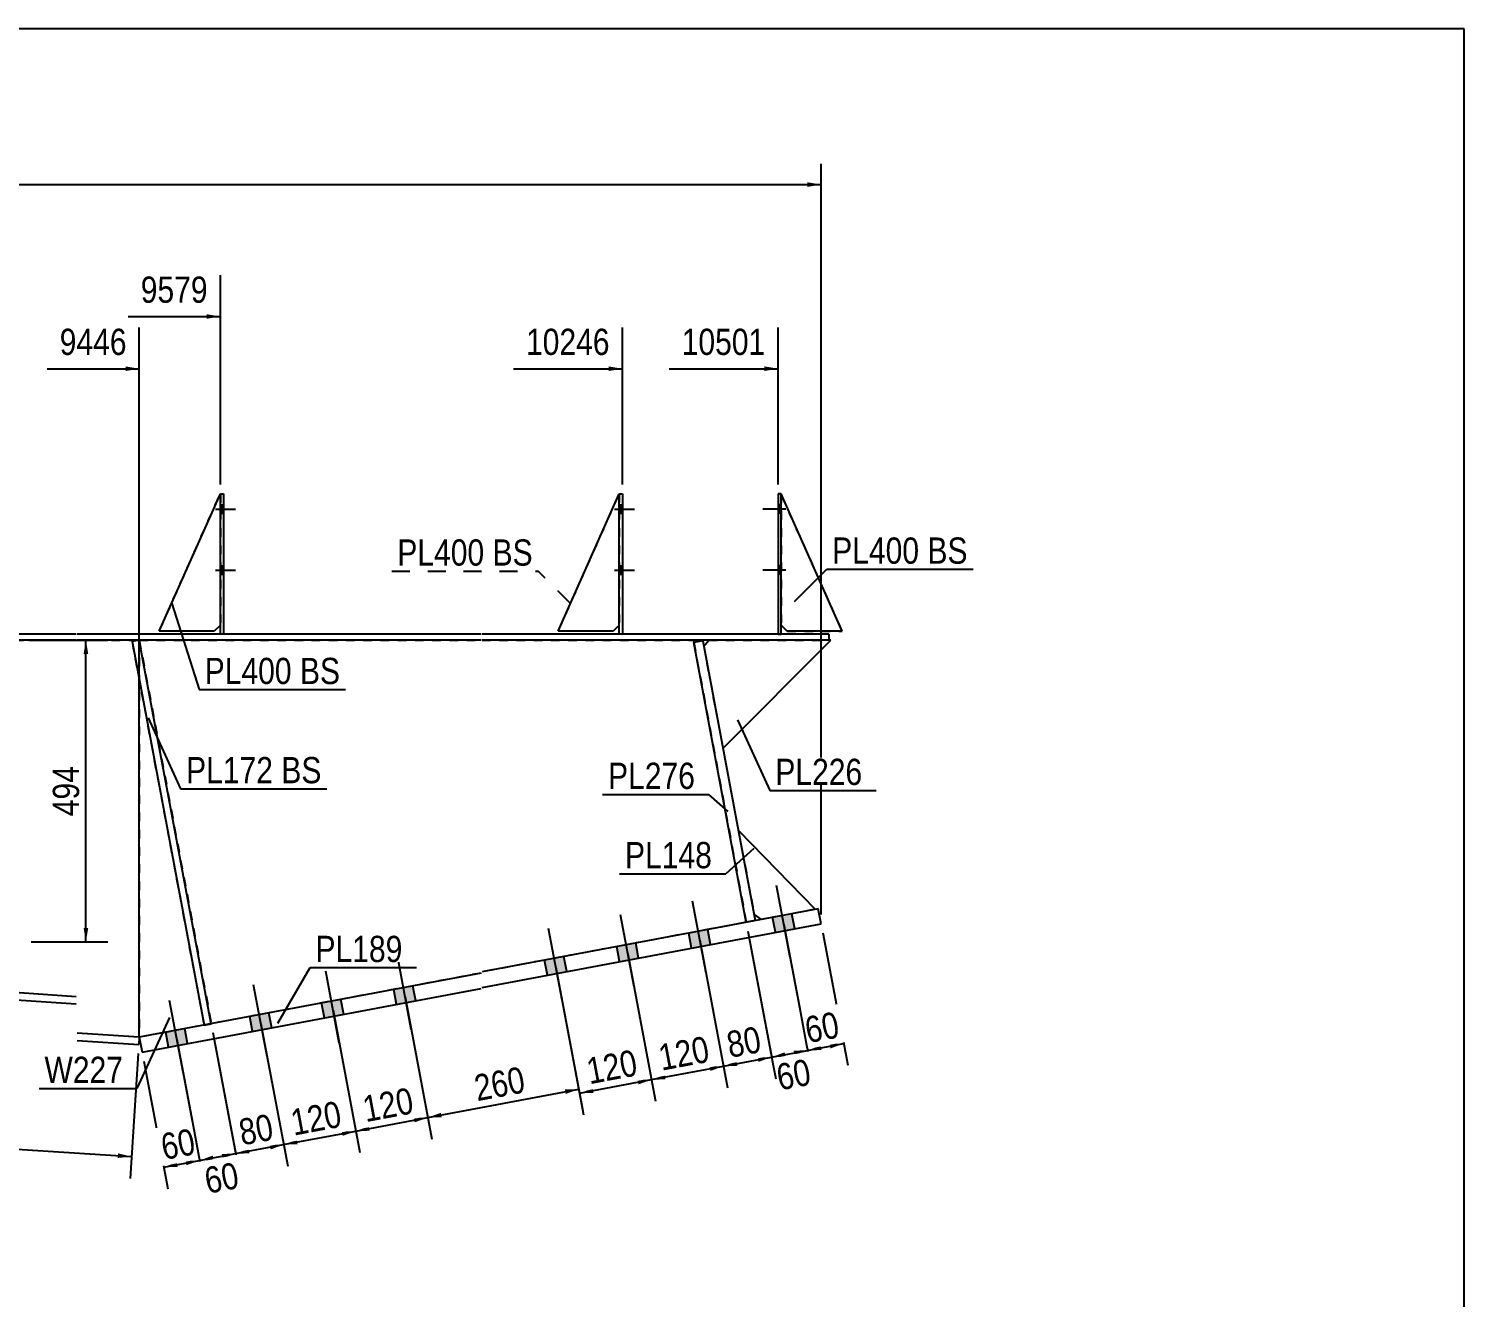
# Model space of a CAD drawing. Header units: millimetres. Extents: x -47 to 355, y -199 to 78.
# Drawn here: x 198.4 to 355.2, y -60.1 to 78.4 of the extents above; entities that cross this region are included whole.
import ezdxf

# ---------------------------------------------------------------- set-up
doc = ezdxf.new("R2010")
doc.units = ezdxf.units.MM
doc.linetypes.add('DXK_LINE_DOT1', pattern=[1.8814, 0.9407, -0.9407])
doc.linetypes.add('DXK_LINE_DOT2', pattern=[3.9198, 1.9599, -1.9599])
doc.styles.add('Arial Narrow', font='ARIALN.TTF', dxfattribs={"height": 0.2})

# ---------------------------------------------------------------- blocks, each defined once
blk = doc.blocks.new('Unknown-627304503-1201')
at = {"color": 5, "linetype": 'Continuous'}
for p, q in [((355.18, 78.44), (-44.82, 78.44)), ((355.18, -198.56), (355.18, 78.44))]:
    blk.add_line(p, q, dxfattribs=at)
blk = doc.blocks.new('Part-627304503-2163 - 1579')
at = {"color": 7, "linetype": 'DXK_LINE_DOT1'}
for p, q in [((210.52, 11.67), (247.84, 11.67)), ((247.94, 11.67), (271.01, 11.67)), ((271.06, 11.41), (276.79, -19.12)), ((276.79, -19.12), (247.94, -24.53)), ((247.84, -24.66), (218.38, -30.19)), ((217.59, -30.34), (210.52, -31.67))]:
    blk.add_line(p, q, dxfattribs=at)
at = {"color": 2, "linetype": 'Continuous'}
for p, q in [((271.01, 11.67), (271.06, 11.41)), ((210.52, -31.67), (210.52, 7.34))]:
    blk.add_line(p, q, dxfattribs=at)
blk = doc.blocks.new('Part-627304503-1894 - 1579')
at = {"color": 2, "linetype": 'Continuous'}
for p, q in [((287.26, 12.67), (280.59, 27.67)), ((281.26, 12.67), (280.59, 13.33)), ((287.26, 12.67), (281.26, 12.67))]:
    blk.add_line(p, q, dxfattribs=at)
at = {"color": 7, "linetype": 'DXK_LINE_DOT1'}
blk.add_line((280.59, 27.67), (280.59, 13.33), dxfattribs=at)
blk = doc.blocks.new('Part-627304503-1845 - 1579')
at = {"color": 2, "linetype": 'Continuous'}
for p, q in [((284.65, -17.64), (247.94, -24.53)), ((284.96, -19.28), (284.65, -17.64)), ((247.94, -26.23), (284.96, -19.28)), ((247.84, -24.66), (210.52, -31.67)), ((210.82, -33.3), (247.84, -26.35)), ((210.52, -31.67), (210.82, -33.3))]:
    blk.add_line(p, q, dxfattribs=at)
blk = doc.blocks.new('Part-627304503-1983 - 1579')
at = {"color": 2, "linetype": 'Continuous'}
for p, q in [((256.26, 12.67), (262.92, 27.67)), ((262.26, 12.67), (256.26, 12.67)), ((262.92, 13.33), (262.26, 12.67))]:
    blk.add_line(p, q, dxfattribs=at)
at = {"color": 7, "linetype": 'DXK_LINE_DOT1'}
blk.add_line((262.92, 27.67), (262.92, 13.33), dxfattribs=at)
blk = doc.blocks.new('Bolt-627304503-1587 - 1579')
at = {"linetype": 'Continuous'}
for points in [[(263.26, 25.53), (263.26, 26.47), (262.92, 26.47), (262.92, 25.53)], [(263.26, 25.53), (263.26, 26.47), (262.92, 26.47), (262.92, 25.53)], [(263.26, 25.53), (263.26, 26.47), (262.92, 26.47), (262.92, 25.53)], [(263.26, 18.87), (263.26, 19.8), (262.92, 19.8), (262.92, 18.87)], [(263.26, 18.87), (263.26, 19.8), (262.92, 19.8), (262.92, 18.87)], [(263.26, 18.87), (263.26, 19.8), (262.92, 19.8), (262.92, 18.87)]]:
    blk.add_hatch(color=3, dxfattribs=at).paths.add_polyline_path(points)
at = {"color": 3, "linetype": 'Continuous'}
for p, q in [((262.39, 26), (264.59, 26)), ((262.39, 26), (264.59, 26)), ((262.39, 26), (264.59, 26)), ((262.92, 26.47), (263.26, 26.47)), ((262.92, 26.47), (263.26, 26.47)), ((262.92, 26.47), (263.26, 26.47)), ((262.92, 25.53), (263.26, 25.53)), ((262.92, 25.53), (263.26, 25.53)), ((262.92, 25.53), (263.26, 25.53)), ((262.39, 19.33), (264.59, 19.33)), ((262.39, 19.33), (264.59, 19.33)), ((262.39, 19.33), (264.59, 19.33)), ((262.92, 19.8), (263.26, 19.8)), ((262.92, 19.8), (263.26, 19.8)), ((262.92, 19.8), (263.26, 19.8)), ((262.92, 18.87), (263.26, 18.87)), ((262.92, 18.87), (263.26, 18.87)), ((262.92, 18.87), (263.26, 18.87))]:
    blk.add_line(p, q, dxfattribs=at)
blk = doc.blocks.new('Bolt-627304503-1588 - 1579')
at = {"linetype": 'Continuous'}
for points in [[(280.59, 25.53), (280.59, 26.47), (280.26, 26.47), (280.26, 25.53)], [(280.59, 25.53), (280.59, 26.47), (280.26, 26.47), (280.26, 25.53)], [(280.59, 25.53), (280.59, 26.47), (280.26, 26.47), (280.26, 25.53)], [(280.59, 18.87), (280.59, 19.8), (280.26, 19.8), (280.26, 18.87)], [(280.59, 18.87), (280.59, 19.8), (280.26, 19.8), (280.26, 18.87)], [(280.59, 18.87), (280.59, 19.8), (280.26, 19.8), (280.26, 18.87)]]:
    blk.add_hatch(color=3, dxfattribs=at).paths.add_polyline_path(points)
at = {"color": 3, "linetype": 'Continuous'}
for p, q in [((281.12, 26), (278.59, 26)), ((281.12, 26), (278.59, 26)), ((281.12, 26), (278.59, 26)), ((280.59, 26.47), (280.26, 26.47)), ((280.59, 26.47), (280.26, 26.47)), ((280.59, 26.47), (280.26, 26.47)), ((280.59, 25.53), (280.26, 25.53)), ((280.59, 25.53), (280.26, 25.53)), ((280.59, 25.53), (280.26, 25.53)), ((281.12, 19.33), (278.59, 19.33)), ((281.12, 19.33), (278.59, 19.33)), ((281.12, 19.33), (278.59, 19.33)), ((280.59, 19.8), (280.26, 19.8)), ((280.59, 19.8), (280.26, 19.8)), ((280.59, 19.8), (280.26, 19.8)), ((280.59, 18.87), (280.26, 18.87)), ((280.59, 18.87), (280.26, 18.87)), ((280.59, 18.87), (280.26, 18.87))]:
    blk.add_line(p, q, dxfattribs=at)
blk = doc.blocks.new('Bolt-627304503-1590 - 1579')
at = {"linetype": 'Continuous'}
for points in [[(219.7, 25.53), (219.7, 26.47), (219.37, 26.47), (219.37, 25.53)], [(219.7, 25.53), (219.7, 26.47), (219.37, 26.47), (219.37, 25.53)], [(219.7, 25.53), (219.7, 26.47), (219.37, 26.47), (219.37, 25.53)], [(219.7, 18.87), (219.7, 19.8), (219.37, 19.8), (219.37, 18.87)], [(219.7, 18.87), (219.7, 19.8), (219.37, 19.8), (219.37, 18.87)], [(219.7, 18.87), (219.7, 19.8), (219.37, 19.8), (219.37, 18.87)]]:
    blk.add_hatch(color=3, dxfattribs=at).paths.add_polyline_path(points)
at = {"color": 3, "linetype": 'Continuous'}
for p, q in [((218.84, 26), (221.04, 26)), ((218.84, 26), (221.04, 26)), ((218.84, 26), (221.04, 26)), ((219.37, 26.47), (219.7, 26.47)), ((219.37, 26.47), (219.7, 26.47)), ((219.37, 26.47), (219.7, 26.47)), ((219.37, 25.53), (219.7, 25.53)), ((219.37, 25.53), (219.7, 25.53)), ((219.37, 25.53), (219.7, 25.53)), ((218.84, 19.33), (221.04, 19.33)), ((218.84, 19.33), (221.04, 19.33)), ((218.84, 19.33), (221.04, 19.33)), ((219.37, 19.8), (219.7, 19.8)), ((219.37, 19.8), (219.7, 19.8)), ((219.37, 19.8), (219.7, 19.8)), ((219.37, 18.87), (219.7, 18.87)), ((219.37, 18.87), (219.7, 18.87)), ((219.37, 18.87), (219.7, 18.87))]:
    blk.add_line(p, q, dxfattribs=at)
blk = doc.blocks.new('Part-627304503-1801 - 1579')
at = {"color": 2, "linetype": 'Continuous'}
for p, q in [((219.37, 12.33), (219.37, 27.67)), ((219.37, 27.67), (219.7, 27.67)), ((219.7, 27.67), (219.7, 12.33)), ((219.7, 12.33), (219.37, 12.33))]:
    blk.add_line(p, q, dxfattribs=at)
blk = doc.blocks.new('Part-627304503-1734 - 1579')
at = {"color": 7, "linetype": 'DXK_LINE_DOT1'}
for p, q in [((212.7, 12.67), (219.37, 27.67)), ((219.37, 27.67), (219.37, 13.33)), ((218.7, 12.67), (212.7, 12.67)), ((219.37, 13.33), (218.7, 12.67))]:
    blk.add_line(p, q, dxfattribs=at)
blk = doc.blocks.new('Part-627304503-1867 - 1579')
at = {"color": 2, "linetype": 'Continuous'}
for p, q in [((272.15, 11.01), (272.69, 11.67)), ((274.24, -0.13), (286.03, 11.67)), ((286.03, 11.67), (285.81, 11.67))]:
    blk.add_line(p, q, dxfattribs=at)
at = {"color": 7, "linetype": 'DXK_LINE_DOT1'}
for p, q in [((272.15, 11.01), (274.24, -0.13)), ((272.69, 11.67), (285.81, 11.67))]:
    blk.add_line(p, q, dxfattribs=at)
blk = doc.blocks.new('Bolt-627304503-1615 - 1579')
at = {"linetype": 'Continuous'}
for points in [[(281.77, -18.18), (279.67, -18.57), (279.98, -20.21), (282.08, -19.82)], [(281.77, -18.18), (279.67, -18.57), (279.98, -20.21), (282.08, -19.82)], [(272.6, -19.9), (270.5, -20.3), (270.81, -21.93), (272.9, -21.54)], [(272.6, -19.9), (270.5, -20.3), (270.81, -21.93), (272.9, -21.54)], [(264.73, -21.38), (262.64, -21.77), (262.94, -23.41), (265.04, -23.02)], [(264.73, -21.38), (262.64, -21.77), (262.94, -23.41), (265.04, -23.02)], [(256.87, -22.86), (254.77, -23.25), (255.08, -24.89), (257.18, -24.49)], [(256.87, -22.86), (254.77, -23.25), (255.08, -24.89), (257.18, -24.49)], [(240.39, -26.06), (238.3, -26.45), (238.6, -28.09), (240.7, -27.69)], [(240.39, -26.06), (238.3, -26.45), (238.6, -28.09), (240.7, -27.69)], [(232.53, -27.53), (230.43, -27.93), (230.74, -29.56), (232.84, -29.17)], [(232.53, -27.53), (230.43, -27.93), (230.74, -29.56), (232.84, -29.17)], [(224.67, -29.01), (222.57, -29.4), (222.88, -31.04), (224.98, -30.65)], [(224.67, -29.01), (222.57, -29.4), (222.88, -31.04), (224.98, -30.65)], [(215.5, -30.73), (213.4, -31.13), (213.71, -32.76), (215.8, -32.37)], [(215.5, -30.73), (213.4, -31.13), (213.71, -32.76), (215.8, -32.37)]]:
    blk.add_hatch(color=3, dxfattribs=at).paths.add_polyline_path(points)
at = {"color": 3, "linetype": 'Continuous'}
for p, q in [((281.58, -22.95), (280.1, -15.1)), ((281.58, -22.95), (280.1, -15.1)), ((272.41, -24.67), (270.93, -16.82)), ((272.41, -24.67), (270.93, -16.82)), ((264.54, -26.15), (263.07, -18.3)), ((264.54, -26.15), (263.07, -18.3)), ((279.98, -20.21), (279.67, -18.57)), ((279.98, -20.21), (279.67, -18.57)), ((282.08, -19.82), (281.77, -18.18)), ((282.08, -19.82), (281.77, -18.18)), ((256.68, -27.62), (255.21, -19.78)), ((256.68, -27.62), (255.21, -19.78)), ((270.81, -21.93), (270.5, -20.3)), ((270.81, -21.93), (270.5, -20.3)), ((272.9, -21.54), (272.6, -19.9)), ((272.9, -21.54), (272.6, -19.9)), ((262.94, -23.41), (262.64, -21.77)), ((262.94, -23.41), (262.64, -21.77)), ((265.04, -23.02), (264.73, -21.38)), ((265.04, -23.02), (264.73, -21.38)), ((240.2, -30.82), (238.73, -22.98)), ((240.2, -30.82), (238.73, -22.98)), ((255.08, -24.89), (254.77, -23.25)), ((255.08, -24.89), (254.77, -23.25)), ((257.18, -24.49), (256.87, -22.86)), ((257.18, -24.49), (256.87, -22.86)), ((232.34, -32.3), (230.87, -24.45)), ((232.34, -32.3), (230.87, -24.45)), ((224.48, -33.78), (223, -25.93)), ((224.48, -33.78), (223, -25.93)), ((238.6, -28.09), (238.3, -26.45)), ((238.6, -28.09), (238.3, -26.45)), ((240.7, -27.69), (240.39, -26.06)), ((240.7, -27.69), (240.39, -26.06)), ((215.3, -35.5), (213.83, -27.65)), ((215.3, -35.5), (213.83, -27.65)), ((230.74, -29.56), (230.43, -27.93)), ((230.74, -29.56), (230.43, -27.93)), ((232.84, -29.17), (232.53, -27.53)), ((232.84, -29.17), (232.53, -27.53)), ((222.88, -31.04), (222.57, -29.4)), ((222.88, -31.04), (222.57, -29.4)), ((224.98, -30.65), (224.67, -29.01)), ((224.98, -30.65), (224.67, -29.01)), ((213.71, -32.76), (213.4, -31.13)), ((213.71, -32.76), (213.4, -31.13)), ((215.8, -32.37), (215.5, -30.73)), ((215.8, -32.37), (215.5, -30.73))]:
    blk.add_line(p, q, dxfattribs=at)
blk = doc.blocks.new('Part-627304503-1823 - 1579')
at = {"color": 2, "linetype": 'Continuous'}
for p, q in [((275.93, -9.1), (284.32, -17.7)), ((277.65, -18.28), (278.43, -18.81))]:
    blk.add_line(p, q, dxfattribs=at)
at = {"color": 7, "linetype": 'DXK_LINE_DOT1'}
for p, q in [((275.93, -9.1), (277.65, -18.28)), ((284.32, -17.7), (278.43, -18.81))]:
    blk.add_line(p, q, dxfattribs=at)
blk = doc.blocks.new('Part-627304503-1889 - 1579')
at = {"color": 7, "linetype": 'DXK_LINE_DOT1'}
for p, q in [((210.52, 11.67), (209.73, 11.52)), ((209.73, 11.52), (217.59, -30.34)), ((210.52, 11.67), (218.38, -30.19)), ((218.38, -30.19), (217.59, -30.34))]:
    blk.add_line(p, q, dxfattribs=at)
blk = doc.blocks.new('Part-627304503-1761 - 1579')
at = {"color": 2, "linetype": 'Continuous'}
for p, q in [((280.59, 27.67), (280.26, 27.67)), ((280.26, 27.67), (280.26, 12.33)), ((280.59, 12.33), (280.59, 27.67)), ((280.26, 12.33), (280.59, 12.33))]:
    blk.add_line(p, q, dxfattribs=at)
blk = doc.blocks.new('Part-627304503-1766 - 1579')
at = {"color": 2, "linetype": 'Continuous'}
for p, q in [((262.92, 12.33), (262.92, 27.67)), ((262.92, 27.67), (263.26, 27.67)), ((263.26, 27.67), (263.26, 12.33)), ((263.26, 12.33), (262.92, 12.33))]:
    blk.add_line(p, q, dxfattribs=at)
blk = doc.blocks.new('Part-627304503-1988 - 1579')
at = {"color": 7, "linetype": 'DXK_LINE_DOT1'}
for p, q in [((287.26, 12.67), (280.59, 27.67)), ((280.59, 13.33), (281.26, 12.67)), ((281.26, 12.67), (287.26, 12.67))]:
    blk.add_line(p, q, dxfattribs=at)
blk = doc.blocks.new('Part-627304503-2040 - 1579')
at = {"color": 2, "linetype": 'Continuous'}
for p, q in [((212.7, 12.67), (219.37, 27.67)), ((218.7, 12.67), (212.7, 12.67)), ((219.37, 13.33), (218.7, 12.67))]:
    blk.add_line(p, q, dxfattribs=at)
blk = doc.blocks.new('Part-627304503-2119 - 1579')
at = {"color": 2, "linetype": 'Continuous'}
for p, q in [((137.9, 12.33), (137.9, 11.67)), ((143.9, 12.33), (137.9, 12.33)), ((143.9, 11.67), (137.9, 11.67)), ((156.66, 12.33), (144, 12.33)), ((163.7, 11.67), (144, 11.67)), ((163.7, 12.33), (157, 12.33)), ((176.46, 12.33), (163.8, 12.33)), ((183.66, 11.67), (163.8, 11.67)), ((183.66, 12.33), (176.8, 12.33)), ((196.43, 12.33), (183.76, 12.33)), ((203.63, 11.67), (183.76, 11.67)), ((203.63, 12.33), (196.76, 12.33)), ((219.37, 12.33), (203.73, 12.33)), ((247.84, 11.67), (203.73, 11.67)), ((247.84, 12.33), (219.7, 12.33)), ((262.92, 12.33), (247.94, 12.33)), ((285.81, 11.67), (247.94, 11.67)), ((280.26, 12.33), (263.26, 12.33)), ((285.81, 12.33), (280.59, 12.33)), ((285.81, 12.33), (285.81, 11.67))]:
    blk.add_line(p, q, dxfattribs=at)
at = {"color": 7, "linetype": 'DXK_LINE_DOT1'}
for p, q in [((157, 12.33), (156.66, 12.33)), ((176.8, 12.33), (176.46, 12.33)), ((196.76, 12.33), (196.43, 12.33)), ((219.7, 12.33), (219.37, 12.33)), ((263.26, 12.33), (262.92, 12.33)), ((280.59, 12.33), (280.26, 12.33))]:
    blk.add_line(p, q, dxfattribs=at)
blk = doc.blocks.new('Part-627304503-2141 - 1579')
at = {"color": 2, "linetype": 'Continuous'}
for p, q in [((117.9, 11.67), (117.9, -11.67)), ((117.9, -11.67), (117.91, -11.67)), ((143.9, -13.42), (137.47, -12.99)), ((163.7, -16.21), (144, -14.88)), ((176.8, -21.26), (163.8, -20.39)), ((183.66, -21.73), (176.96, -21.28)), ((196.76, -26.77), (183.76, -25.9)), ((203.63, -27.24), (196.93, -26.79)), ((210.48, -31.66), (203.73, -31.21))]:
    blk.add_line(p, q, dxfattribs=at)
at = {"color": 7, "linetype": 'DXK_LINE_DOT1'}
for p, q in [((117.9, 11.67), (143.9, 11.67)), ((144, 11.67), (163.7, 11.67)), ((163.8, 11.67), (183.66, 11.67)), ((183.76, 11.67), (203.63, 11.67)), ((203.73, 11.67), (210.52, 11.67)), ((210.52, 11.67), (210.52, -31.67)), ((137.47, -12.99), (117.9, -11.67)), ((176.96, -21.28), (176.8, -21.26)), ((196.93, -26.79), (196.76, -26.77)), ((210.52, -31.67), (210.48, -31.66)), ((210.48, -31.66), (210.52, -31.67)), ((210.52, -31.67), (210.52, -31.67))]:
    blk.add_line(p, q, dxfattribs=at)
blk = doc.blocks.new('Part-627304503-2207 - 1579')
at = {"color": 7, "linetype": 'DXK_LINE_DOT1'}
for p, q in [((137.47, -12.99), (137.41, -13.79)), ((176.92, -21.28), (176.8, -21.27)), ((196.91, -26.79), (196.76, -26.78))]:
    blk.add_line(p, q, dxfattribs=at)
at = {"color": 2, "linetype": 'Continuous'}
for p, q in [((137.41, -13.79), (143.9, -14.23)), ((143.9, -13.43), (137.47, -12.99)), ((163.7, -16.21), (144, -14.88)), ((144, -15.68), (163.7, -17.01)), ((176.8, -21.27), (163.8, -20.39)), ((163.8, -21.19), (183.66, -22.53)), ((183.66, -21.73), (176.92, -21.28)), ((196.76, -26.78), (183.76, -25.9)), ((183.76, -26.7), (203.63, -28.04)), ((203.63, -27.24), (196.91, -26.79)), ((210.52, -31.67), (203.73, -31.21)), ((203.73, -32.01), (210.46, -32.46)), ((210.52, -31.67), (210.46, -32.46))]:
    blk.add_line(p, q, dxfattribs=at)
blk = doc.blocks.new('Part-627304503-2229 - 1579')
at = {"color": 2, "linetype": 'Continuous'}
for p, q in [((272.04, 11.6), (271.06, 11.41)), ((276.79, -19.12), (271.06, 11.41)), ((272.04, 11.6), (277.77, -18.93)), ((277.77, -18.93), (276.79, -19.12))]:
    blk.add_line(p, q, dxfattribs=at)
blk = doc.blocks.new('Part-627304503-2251 - 1579')
at = {"color": 2, "linetype": 'Continuous'}
for p, q in [((210.52, 11.67), (209.73, 11.52)), ((209.73, 11.52), (217.59, -30.34)), ((218.38, -30.19), (210.52, 11.67)), ((217.59, -30.34), (218.38, -30.19))]:
    blk.add_line(p, q, dxfattribs=at)
blk = doc.blocks.new('Part-627304503-8682 - 1579')
at = {"color": 7, "linetype": 'DXK_LINE_DOT1'}
for p, q in [((256.26, 12.67), (262.92, 27.67)), ((262.26, 12.67), (256.26, 12.67)), ((262.92, 13.33), (262.26, 12.67)), ((262.92, 13.33), (262.92, 13.33))]:
    blk.add_line(p, q, dxfattribs=at)
blk = doc.blocks.new('StraightDimension-627304503-11049 - 1579')
at = {"linetype": 'Continuous'}
for points in [[(137.22, -40.32), (135.74, -39.98), (137.25, -39.82)], [(208.2, -44.35), (209.68, -44.7), (208.17, -44.85)]]:
    blk.add_hatch(color=7, dxfattribs=at).paths.add_polyline_path(points)
at = {"color": 7, "linetype": 'Continuous'}
for p, q in [((137.33, -15.05), (135.59, -42.37)), ((210.4, -33.46), (209.53, -47.09)), ((135.74, -39.98), (209.68, -44.7))]:
    blk.add_line(p, q, dxfattribs=at)
at = {"color": 0}
blk.add_wipeout([(176.97, -42.46), (177.24, -38.27), (168.74, -37.73), (168.47, -41.92)], dxfattribs=at)
at = {"color": 3, "style": 'Arial Narrow'}
blk.add_text('4162', height=2.863, rotation=-3.6497, dxfattribs=at).set_placement((169.11, -41.36))
blk = doc.blocks.new('StraightDimension-627304503-11568 - 1579')
at = {"linetype": 'Continuous'}
blk.add_hatch(color=7, dxfattribs=at).paths.add_polyline_path([(283.46, 61.67), (284.96, 61.42), (283.46, 61.17)])
at = {"color": 7, "linetype": 'Continuous'}
for p, q in [((284.96, -18.28), (284.96, 63.67)), ((-2.32, 61.42), (284.96, 61.42))]:
    blk.add_line(p, q, dxfattribs=at)
blk = doc.blocks.new('StraightDimension-627304503-7243 - 1579')
at = {"linetype": 'Continuous'}
for points in [[(285.01, -33.07), (283.49, -33.1), (284.91, -32.58)], [(285.9, -32.39), (287.42, -32.36), (285.99, -32.89)]]:
    blk.add_hatch(color=7, dxfattribs=at).paths.add_polyline_path(points)
at = {"color": 7, "linetype": 'Continuous'}
for p, q in [((280.9, -19.36), (283.93, -35.46)), ((285.14, -20.26), (287.86, -34.72)), ((283.49, -33.1), (287.42, -32.36))]:
    blk.add_line(p, q, dxfattribs=at)
at = {"color": 0}
blk.add_wipeout([(287.81, -32.14), (287.03, -28.01), (282.26, -28.9), (283.04, -33.03)], dxfattribs=at)
at = {"color": 3, "style": 'Arial Narrow'}
blk.add_text('60', height=2.863, rotation=10.6341, dxfattribs=at).set_placement((283.52, -32.33))
blk = doc.blocks.new('StraightDimension-627304503-7253 - 1579')
at = {"linetype": 'Continuous'}
for points in [[(214.7, -45.82), (213.18, -45.85), (214.61, -45.33)], [(215.59, -45.15), (217.11, -45.12), (215.68, -45.64)]]:
    blk.add_hatch(color=7, dxfattribs=at).paths.add_polyline_path(points)
at = {"color": 7, "linetype": 'Continuous'}
for p, q in [((214.63, -31.91), (217.55, -47.47)), ((211.01, -34.29), (213.62, -48.21)), ((213.18, -45.85), (217.11, -45.12))]:
    blk.add_line(p, q, dxfattribs=at)
at = {"color": 0}
blk.add_wipeout([(217.5, -44.89), (216.73, -40.76), (211.96, -41.66), (212.73, -45.79)], dxfattribs=at)
at = {"color": 3, "style": 'Arial Narrow'}
blk.add_text('60', height=2.863, rotation=10.6341, dxfattribs=at).set_placement((213.21, -45.08))
blk = doc.blocks.new('StraightDimension-627304503-7244 - 1579')
at = {"linetype": 'Continuous'}
for points in [[(281.07, -33.81), (279.55, -33.84), (280.98, -33.32)], [(281.96, -33.13), (283.49, -33.1), (282.06, -33.62)]]:
    blk.add_hatch(color=7, dxfattribs=at).paths.add_polyline_path(points)
at = {"color": 7, "linetype": 'Continuous'}
for p, q in [((276.97, -20.1), (279.97, -36.05)), ((280.9, -19.36), (283.9, -35.31)), ((279.55, -33.84), (283.49, -33.1))]:
    blk.add_line(p, q, dxfattribs=at)
at = {"color": 0}
blk.add_wipeout([(284.71, -37.3), (283.93, -33.17), (279.16, -34.07), (279.94, -38.19)], dxfattribs=at)
at = {"color": 3, "style": 'Arial Narrow'}
blk.add_text('60', height=2.863, rotation=10.6341, dxfattribs=at).set_placement((280.42, -37.49))
blk = doc.blocks.new('StraightDimension-627304503-7245 - 1579')
at = {"linetype": 'Continuous'}
for points in [[(275.82, -34.79), (274.3, -34.82), (275.73, -34.3)], [(278.03, -33.87), (279.55, -33.84), (278.13, -34.36)]]:
    blk.add_hatch(color=7, dxfattribs=at).paths.add_polyline_path(points)
at = {"color": 7, "linetype": 'Continuous'}
for p, q in [((276.97, -20.1), (280, -36.2)), ((271.72, -21.08), (274.75, -37.18)), ((274.3, -34.82), (279.55, -33.84))]:
    blk.add_line(p, q, dxfattribs=at)
at = {"color": 0}
blk.add_wipeout([(279.29, -33.74), (278.51, -29.61), (273.74, -30.5), (274.52, -34.63)], dxfattribs=at)
at = {"color": 3, "style": 'Arial Narrow'}
blk.add_text('80', height=2.863, rotation=10.6341, dxfattribs=at).set_placement((274.99, -33.93))
blk = doc.blocks.new('StraightDimension-627304503-7246 - 1579')
at = {"linetype": 'Continuous'}
for points in [[(267.97, -36.27), (266.45, -36.3), (267.88, -35.78)], [(272.78, -34.86), (274.3, -34.82), (272.88, -35.35)]]:
    blk.add_hatch(color=7, dxfattribs=at).paths.add_polyline_path(points)
at = {"color": 7, "linetype": 'Continuous'}
for p, q in [((271.72, -21.08), (274.75, -37.18)), ((263.87, -22.56), (266.89, -38.66)), ((266.45, -36.3), (274.3, -34.82))]:
    blk.add_line(p, q, dxfattribs=at)
at = {"color": 0}
blk.add_wipeout([(273.63, -34.8), (272.86, -30.67), (266.29, -31.9), (267.06, -36.03)], dxfattribs=at)
at = {"color": 3, "style": 'Arial Narrow'}
blk.add_text('120', height=2.863, rotation=10.6341, dxfattribs=at).set_placement((267.54, -35.33))
blk = doc.blocks.new('StraightDimension-627304503-7247 - 1579')
at = {"linetype": 'Continuous'}
for points in [[(260.11, -37.75), (258.59, -37.78), (260.02, -37.25)], [(264.93, -36.33), (266.45, -36.3), (265.02, -36.82)]]:
    blk.add_hatch(color=7, dxfattribs=at).paths.add_polyline_path(points)
at = {"color": 7, "linetype": 'Continuous'}
for p, q in [((263.87, -22.56), (266.89, -38.66)), ((256.01, -24.04), (259.03, -40.14)), ((258.59, -37.78), (266.45, -36.3))]:
    blk.add_line(p, q, dxfattribs=at)
at = {"color": 0}
blk.add_wipeout([(265.78, -36.27), (265, -32.15), (258.43, -33.38), (259.21, -37.51)], dxfattribs=at)
at = {"color": 3, "style": 'Arial Narrow'}
blk.add_text('120', height=2.863, rotation=10.6341, dxfattribs=at).set_placement((259.68, -36.81))
blk = doc.blocks.new('StraightDimension-627304503-7248 - 1579')
at = {"linetype": 'Continuous'}
for points in [[(256.99, -37.37), (258.51, -37.34), (257.08, -37.86)], [(243.53, -40.41), (242.01, -40.44), (243.44, -39.92)]]:
    blk.add_hatch(color=7, dxfattribs=at).paths.add_polyline_path(points)
at = {"color": 7, "linetype": 'Continuous'}
for p, q in [((256.01, -24.04), (258.95, -39.7)), ((239.53, -27.24), (242.45, -42.8)), ((242.01, -40.44), (258.51, -37.34))]:
    blk.add_line(p, q, dxfattribs=at)
at = {"color": 0}
blk.add_wipeout([(253.51, -38.13), (252.74, -34), (246.17, -35.23), (246.94, -39.36)], dxfattribs=at)
at = {"color": 3, "style": 'Arial Narrow'}
blk.add_text('260', height=2.863, rotation=10.6341, dxfattribs=at).set_placement((247.42, -38.66))
blk = doc.blocks.new('StraightDimension-627304503-7249 - 1579')
at = {"linetype": 'Continuous'}
for points in [[(240.49, -40.47), (242.01, -40.44), (240.58, -40.96)], [(235.67, -41.88), (234.15, -41.92), (235.57, -41.39)]]:
    blk.add_hatch(color=7, dxfattribs=at).paths.add_polyline_path(points)
at = {"color": 7, "linetype": 'Continuous'}
for p, q in [((239.53, -27.24), (242.45, -42.8)), ((231.67, -28.71), (234.59, -44.27)), ((234.15, -41.92), (242.01, -40.44))]:
    blk.add_line(p, q, dxfattribs=at)
at = {"color": 0}
blk.add_wipeout([(241.33, -40.41), (240.56, -36.29), (233.99, -37.52), (234.77, -41.65)], dxfattribs=at)
at = {"color": 3, "style": 'Arial Narrow'}
blk.add_text('120', height=2.863, rotation=10.6341, dxfattribs=at).set_placement((235.24, -40.95))
blk = doc.blocks.new('StraightDimension-627304503-7250 - 1579')
at = {"linetype": 'Continuous'}
for points in [[(232.63, -41.95), (234.15, -41.92), (232.72, -42.44)], [(227.8, -43.36), (226.28, -43.39), (227.71, -42.87)]]:
    blk.add_hatch(color=7, dxfattribs=at).paths.add_polyline_path(points)
at = {"color": 7, "linetype": 'Continuous'}
for p, q in [((231.67, -28.71), (234.59, -44.27)), ((223.8, -30.19), (226.73, -45.75)), ((226.28, -43.39), (234.15, -41.92))]:
    blk.add_line(p, q, dxfattribs=at)
at = {"color": 0}
blk.add_wipeout([(233.47, -41.89), (232.7, -37.76), (226.13, -39), (226.9, -43.12)], dxfattribs=at)
at = {"color": 3, "style": 'Arial Narrow'}
blk.add_text('120', height=2.863, rotation=10.6341, dxfattribs=at).set_placement((227.38, -42.42))
blk = doc.blocks.new('StraightDimension-627304503-7251 - 1579')
at = {"linetype": 'Continuous'}
for points in [[(222.56, -44.35), (221.04, -44.38), (222.47, -43.85)], [(224.76, -43.42), (226.28, -43.39), (224.86, -43.92)]]:
    blk.add_hatch(color=7, dxfattribs=at).paths.add_polyline_path(points)
at = {"color": 7, "linetype": 'Continuous'}
for p, q in [((218.56, -31.17), (221.49, -46.74)), ((223.8, -30.19), (226.73, -45.75)), ((221.04, -44.38), (226.28, -43.39))]:
    blk.add_line(p, q, dxfattribs=at)
at = {"color": 0}
blk.add_wipeout([(226.02, -43.29), (225.25, -39.16), (220.47, -40.06), (221.25, -44.19)], dxfattribs=at)
at = {"color": 3, "style": 'Arial Narrow'}
blk.add_text('80', height=2.863, rotation=10.6341, dxfattribs=at).set_placement((221.73, -43.49))
blk = doc.blocks.new('StraightDimension-627304503-7252 - 1579')
at = {"linetype": 'Continuous'}
for points in [[(218.63, -45.08), (217.11, -45.12), (218.54, -44.59)], [(219.52, -44.41), (221.04, -44.38), (219.61, -44.9)]]:
    blk.add_hatch(color=7, dxfattribs=at).paths.add_polyline_path(points)
at = {"color": 7, "linetype": 'Continuous'}
for p, q in [((218.56, -31.17), (221.46, -46.59)), ((214.63, -31.91), (217.53, -47.33)), ((217.11, -45.12), (221.04, -44.38))]:
    blk.add_line(p, q, dxfattribs=at)
at = {"color": 0}
blk.add_wipeout([(222.27, -48.57), (221.49, -44.45), (216.72, -45.34), (217.49, -49.47)], dxfattribs=at)
at = {"color": 3, "style": 'Arial Narrow'}
blk.add_text('60', height=2.863, rotation=10.6341, dxfattribs=at).set_placement((217.97, -48.77))
blk = doc.blocks.new('StraightDimension-627304503-7527 - 1579')
at = {"linetype": 'Continuous'}
for points in [[(204.44, 10.17), (204.69, 11.67), (204.94, 10.17)], [(204.94, -19.76), (204.69, -21.26), (204.44, -19.76)]]:
    blk.add_hatch(color=7, dxfattribs=at).paths.add_polyline_path(points)
at = {"color": 7, "linetype": 'Continuous'}
for p, q in [((198.46, 11.67), (207.09, 11.67)), ((204.69, -21.26), (204.69, 11.67)), ((198.71, -21.26), (207.09, -21.26))]:
    blk.add_line(p, q, dxfattribs=at)
at = {"color": 0}
blk.add_wipeout([(204.54, -1.45), (200.34, -1.45), (200.34, -8.14), (204.54, -8.14)], dxfattribs=at)
at = {"color": 3, "style": 'Arial Narrow'}
blk.add_text('494', height=2.863, rotation=90.0002, dxfattribs=at).set_placement((203.94, -7.54))
blk = doc.blocks.new('StraightDimension-627304503-11241 - 1579')
at = {"linetype": 'Continuous'}
blk.add_hatch(color=7, dxfattribs=at).paths.add_polyline_path([(278.76, 41.57), (280.26, 41.32), (278.76, 41.07)])
at = {"color": 7, "linetype": 'Continuous'}
for p, q in [((280.26, 28.67), (280.26, 45.82)), ((268.37, 41.32), (280.26, 41.32))]:
    blk.add_line(p, q, dxfattribs=at)
at = {"color": 0}
blk.add_wipeout([(279.48, 42.22), (279.48, 46.42), (269.14, 46.42), (269.14, 42.22)], dxfattribs=at)
at = {"color": 3, "style": 'Arial Narrow'}
blk.add_text('10501', height=2.863, dxfattribs=at).set_placement((269.74, 42.82))
blk = doc.blocks.new('StraightDimension-627304503-11242 - 1579')
at = {"linetype": 'Continuous'}
blk.add_hatch(color=7, dxfattribs=at).paths.add_polyline_path([(261.76, 41.57), (263.26, 41.32), (261.76, 41.07)])
at = {"color": 7, "linetype": 'Continuous'}
for p, q in [((263.26, 28.67), (263.26, 45.82)), ((251.37, 41.32), (263.26, 41.32))]:
    blk.add_line(p, q, dxfattribs=at)
at = {"color": 0}
blk.add_wipeout([(262.48, 42.22), (262.48, 46.42), (252.14, 46.42), (252.14, 42.22)], dxfattribs=at)
at = {"color": 3, "style": 'Arial Narrow'}
blk.add_text('10246', height=2.863, dxfattribs=at).set_placement((252.74, 42.82))
blk = doc.blocks.new('StraightDimension-627304503-11243 - 1579')
at = {"linetype": 'Continuous'}
blk.add_hatch(color=7, dxfattribs=at).paths.add_polyline_path([(217.87, 47.27), (219.37, 47.02), (217.87, 46.77)])
at = {"color": 7, "linetype": 'Continuous'}
for p, q in [((219.37, 28.67), (219.37, 51.52)), ((209.31, 47.02), (219.37, 47.02))]:
    blk.add_line(p, q, dxfattribs=at)
at = {"color": 0}
blk.add_wipeout([(218.6, 47.92), (218.6, 52.12), (210.08, 52.12), (210.08, 47.92)], dxfattribs=at)
at = {"color": 3, "style": 'Arial Narrow'}
blk.add_text('9579', height=2.863, dxfattribs=at).set_placement((210.68, 48.52))
blk = doc.blocks.new('StraightDimension-627304503-11244 - 1579')
at = {"linetype": 'Continuous'}
blk.add_hatch(color=7, dxfattribs=at).paths.add_polyline_path([(209.02, 41.57), (210.52, 41.32), (209.02, 41.07)])
at = {"color": 7, "linetype": 'Continuous'}
for p, q in [((210.52, -30.67), (210.52, 45.82)), ((200.45, 41.32), (210.52, 41.32))]:
    blk.add_line(p, q, dxfattribs=at)
at = {"color": 0}
blk.add_wipeout([(209.74, 42.22), (209.74, 46.42), (201.23, 46.42), (201.23, 42.22)], dxfattribs=at)
at = {"color": 3, "style": 'Arial Narrow'}
blk.add_text('9446', height=2.863, dxfattribs=at).set_placement((201.83, 42.82))
blk = doc.blocks.new('MarkSet-627304503-8444 - 1579')
at = {"color": 0}
for points in [[(295.67, 20.03), (295.67, 23.03), (286.17, 23.03), (286.17, 20.03)], [(300.96, 20.03), (300.96, 23.03), (296.57, 23.03), (296.57, 20.03)]]:
    blk.add_wipeout(points, dxfattribs=at)
for points in [[(295.67, 20.03), (295.67, 23.03), (286.17, 23.03), (286.17, 20.03)], [(300.96, 20.03), (300.96, 23.03), (296.57, 23.03), (296.57, 20.03)]]:
    blk.add_wipeout(points, dxfattribs=at)
at = {"color": 7, "linetype": 'Continuous'}
for p, q in [((282.04, 15.89), (285.57, 19.43)), ((285.57, 19.43), (301.56, 19.43))]:
    blk.add_line(p, q, dxfattribs=at)
at = {"color": 3, "style": 'Arial Narrow'}
for s, p in [('PL400', (286.17, 20.03)), ('BS', (296.57, 20.03))]:
    blk.add_text(s, height=2.863, dxfattribs=at).set_placement(p)
blk = doc.blocks.new('MarkSet-627304503-8358 - 1579')
at = {"color": 0}
for points in [[(227.16, 6.89), (227.16, 9.89), (217.66, 9.89), (217.66, 6.89)], [(232.44, 6.89), (232.44, 9.89), (228.06, 9.89), (228.06, 6.89)]]:
    blk.add_wipeout(points, dxfattribs=at)
for points in [[(227.16, 6.89), (227.16, 9.89), (217.66, 9.89), (217.66, 6.89)], [(232.44, 6.89), (232.44, 9.89), (228.06, 9.89), (228.06, 6.89)]]:
    blk.add_wipeout(points, dxfattribs=at)
at = {"color": 7, "linetype": 'Continuous'}
for p, q in [((214.06, 15.69), (217.06, 6.29)), ((217.06, 6.29), (233.04, 6.29))]:
    blk.add_line(p, q, dxfattribs=at)
at = {"color": 3, "style": 'Arial Narrow'}
for s, p in [('PL400', (217.66, 6.89)), ('BS', (228.06, 6.89))]:
    blk.add_text(s, height=2.863, dxfattribs=at).set_placement(p)
blk = doc.blocks.new('MarkSet-627304503-8433 - 1579')
at = {"color": 0}
for points in [[(225.13, -3.94), (225.13, -0.94), (215.63, -0.94), (215.63, -3.94)], [(230.41, -3.94), (230.41, -0.94), (226.03, -0.94), (226.03, -3.94)]]:
    blk.add_wipeout(points, dxfattribs=at)
for points in [[(225.13, -3.94), (225.13, -0.94), (215.63, -0.94), (215.63, -3.94)], [(230.41, -3.94), (230.41, -0.94), (226.03, -0.94), (226.03, -3.94)]]:
    blk.add_wipeout(points, dxfattribs=at)
at = {"color": 7, "linetype": 'Continuous'}
for p, q in [((211.49, 3.19), (215.03, -4.54)), ((215.03, -4.54), (231.01, -4.54))]:
    blk.add_line(p, q, dxfattribs=at)
at = {"color": 3, "style": 'Arial Narrow'}
for s, p in [('PL172', (215.63, -3.94)), ('BS', (226.03, -3.94))]:
    blk.add_text(s, height=2.863, dxfattribs=at).set_placement(p)
blk = doc.blocks.new('Mark-627304503-8511 - 1579')
at = {"color": 7, "linetype": 'Continuous'}
blk.add_line((277.63, -11.06), (274.56, -13.82), dxfattribs=at)
at = {"color": 0}
blk.add_wipeout([(273.06, -13.22), (273.06, -10.22), (263.55, -10.22), (263.55, -13.22)], dxfattribs=at)
blk.add_wipeout([(273.06, -13.22), (273.06, -10.22), (263.55, -10.22), (263.55, -13.22)], dxfattribs=at)
at = {"color": 7, "linetype": 'Continuous'}
blk.add_line((262.95, -13.82), (274.56, -13.82), dxfattribs=at)
at = {"color": 3, "style": 'Arial Narrow'}
blk.add_text('PL148', height=2.863, dxfattribs=at).set_placement((263.55, -13.22))
blk = doc.blocks.new('Mark-627304503-8514 - 1579')
at = {"color": 0}
blk.add_wipeout([(239.27, -23.46), (239.27, -20.46), (229.76, -20.46), (229.76, -23.46)], dxfattribs=at)
blk.add_wipeout([(239.27, -23.46), (239.27, -20.46), (229.76, -20.46), (229.76, -23.46)], dxfattribs=at)
at = {"color": 7, "linetype": 'Continuous'}
for p, q in [((225.66, -30.13), (229.16, -24.06)), ((229.16, -24.06), (240.77, -24.06))]:
    blk.add_line(p, q, dxfattribs=at)
at = {"color": 3, "style": 'Arial Narrow'}
blk.add_text('PL189', height=2.863, dxfattribs=at).set_placement((229.76, -23.46))
blk = doc.blocks.new('Mark-627304503-8517 - 1579')
at = {"color": 0}
blk.add_wipeout([(289.47, -4.13), (289.47, -1.13), (279.96, -1.13), (279.96, -4.13)], dxfattribs=at)
blk.add_wipeout([(289.47, -4.13), (289.47, -1.13), (279.96, -1.13), (279.96, -4.13)], dxfattribs=at)
at = {"color": 7, "linetype": 'Continuous'}
for p, q in [((275.83, 3), (279.36, -4.73)), ((279.36, -4.73), (290.97, -4.73))]:
    blk.add_line(p, q, dxfattribs=at)
at = {"color": 3, "style": 'Arial Narrow'}
blk.add_text('PL226', height=2.863, dxfattribs=at).set_placement((279.96, -4.13))
blk = doc.blocks.new('Mark-627304503-8535 - 1579')
at = {"color": 7, "linetype": 'Continuous'}
blk.add_line((213.8, -29.53), (210.26, -37.26), dxfattribs=at)
at = {"color": 0}
blk.add_wipeout([(208.76, -36.66), (208.76, -33.66), (200.17, -33.66), (200.17, -36.66)], dxfattribs=at)
blk.add_wipeout([(208.76, -36.66), (208.76, -33.66), (200.17, -33.66), (200.17, -36.66)], dxfattribs=at)
at = {"color": 7, "linetype": 'Continuous'}
blk.add_line((199.57, -37.26), (210.26, -37.26), dxfattribs=at)
at = {"color": 3, "style": 'Arial Narrow'}
blk.add_text('W227', height=2.863, dxfattribs=at).set_placement((200.17, -36.66))
blk = doc.blocks.new('Mark-627304503-8544 - 1579')
at = {"color": 7, "linetype": 'Continuous'}
blk.add_line((274.81, -7.04), (272.7, -5.16), dxfattribs=at)
at = {"color": 0}
blk.add_wipeout([(271.2, -4.56), (271.2, -1.56), (261.7, -1.56), (261.7, -4.56)], dxfattribs=at)
blk.add_wipeout([(271.2, -4.56), (271.2, -1.56), (261.7, -1.56), (261.7, -4.56)], dxfattribs=at)
at = {"color": 7, "linetype": 'Continuous'}
blk.add_line((261.1, -5.16), (272.7, -5.16), dxfattribs=at)
at = {"color": 3, "style": 'Arial Narrow'}
blk.add_text('PL276', height=2.863, dxfattribs=at).set_placement((261.7, -4.56))
blk = doc.blocks.new('MarkSet-627304503-11083 - 1579')
at = {"color": 0}
for points in [[(248.19, 19.82), (248.19, 22.82), (238.69, 22.82), (238.69, 19.82)], [(253.47, 19.82), (253.47, 22.82), (249.09, 22.82), (249.09, 19.82)]]:
    blk.add_wipeout(points, dxfattribs=at)
for points in [[(248.19, 19.82), (248.19, 22.82), (238.69, 22.82), (238.69, 19.82)], [(253.47, 19.82), (253.47, 22.82), (249.09, 22.82), (249.09, 19.82)]]:
    blk.add_wipeout(points, dxfattribs=at)
at = {"color": 7, "linetype": 'DXK_LINE_DOT2'}
for p in [(238.09, 19.22), (257.61, 15.69)]:
    blk.add_line(p, (254.07, 19.22), dxfattribs=at)
at = {"color": 3, "style": 'Arial Narrow'}
for s, p in [('PL400', (238.69, 19.82)), ('BS', (249.09, 19.82))]:
    blk.add_text(s, height=2.863, dxfattribs=at).set_placement(p)

msp = doc.modelspace()

# ---------------------------------------------------------------- block references
for name in ['Unknown-627304503-1201', 'Part-627304503-1734 - 1579', 'Part-627304503-2040 - 1579', 'Part-627304503-1801 - 1579', 'Part-627304503-1983 - 1579', 'Part-627304503-8682 - 1579', 'Part-627304503-1766 - 1579', 'Part-627304503-1761 - 1579', 'Part-627304503-1894 - 1579', 'Part-627304503-1988 - 1579', 'Bolt-627304503-1590 - 1579', 'Bolt-627304503-1587 - 1579', 'Bolt-627304503-1588 - 1579', 'Part-627304503-2141 - 1579', 'Part-627304503-2119 - 1579', 'Part-627304503-1889 - 1579', 'Part-627304503-2251 - 1579', 'Part-627304503-2163 - 1579', 'Part-627304503-2229 - 1579', 'Part-627304503-1867 - 1579', 'Part-627304503-1823 - 1579', 'Part-627304503-2207 - 1579', 'Bolt-627304503-1615 - 1579', 'Part-627304503-1845 - 1579']:
    msp.add_blockref(name, (0, 0))

# ---------------------------------------------------------------- next in the draw order: block references
for name in ['StraightDimension-627304503-11049 - 1579', 'StraightDimension-627304503-7243 - 1579']:
    msp.add_blockref(name, (0, 0))

# ---------------------------------------------------------------- next in the draw order: block references
for name in ['StraightDimension-627304503-11568 - 1579', 'StraightDimension-627304503-7244 - 1579', 'StraightDimension-627304503-7253 - 1579']:
    msp.add_blockref(name, (0, 0))

# ---------------------------------------------------------------- next in the draw order: block references
for name in ['StraightDimension-627304503-11243 - 1579', 'StraightDimension-627304503-11242 - 1579', 'StraightDimension-627304503-11241 - 1579', 'MarkSet-627304503-11083 - 1579', 'MarkSet-627304503-8444 - 1579', 'MarkSet-627304503-8358 - 1579', 'StraightDimension-627304503-7527 - 1579', 'MarkSet-627304503-8433 - 1579', 'Mark-627304503-8517 - 1579', 'Mark-627304503-8544 - 1579', 'Mark-627304503-8511 - 1579', 'StraightDimension-627304503-7245 - 1579']:
    msp.add_blockref(name, (0, 0))

# ---------------------------------------------------------------- next in the draw order: block references
for name in ['StraightDimension-627304503-11244 - 1579', 'StraightDimension-627304503-7246 - 1579']:
    msp.add_blockref(name, (0, 0))

# ---------------------------------------------------------------- next in the draw order: block references
for name in ['StraightDimension-627304503-7247 - 1579', 'Mark-627304503-8535 - 1579']:
    msp.add_blockref(name, (0, 0))

# ---------------------------------------------------------------- next in the draw order: block references
msp.add_blockref('StraightDimension-627304503-7248 - 1579', (0, 0))

# ---------------------------------------------------------------- next in the draw order: block references
msp.add_blockref('StraightDimension-627304503-7249 - 1579', (0, 0))

# ---------------------------------------------------------------- next in the draw order: block references
msp.add_blockref('StraightDimension-627304503-7250 - 1579', (0, 0))

# ---------------------------------------------------------------- next in the draw order: block references
msp.add_blockref('StraightDimension-627304503-7251 - 1579', (0, 0))

# ---------------------------------------------------------------- next in the draw order: block references
for name in ['Mark-627304503-8514 - 1579', 'StraightDimension-627304503-7252 - 1579']:
    msp.add_blockref(name, (0, 0))

doc.saveas('drawing.dxf')
